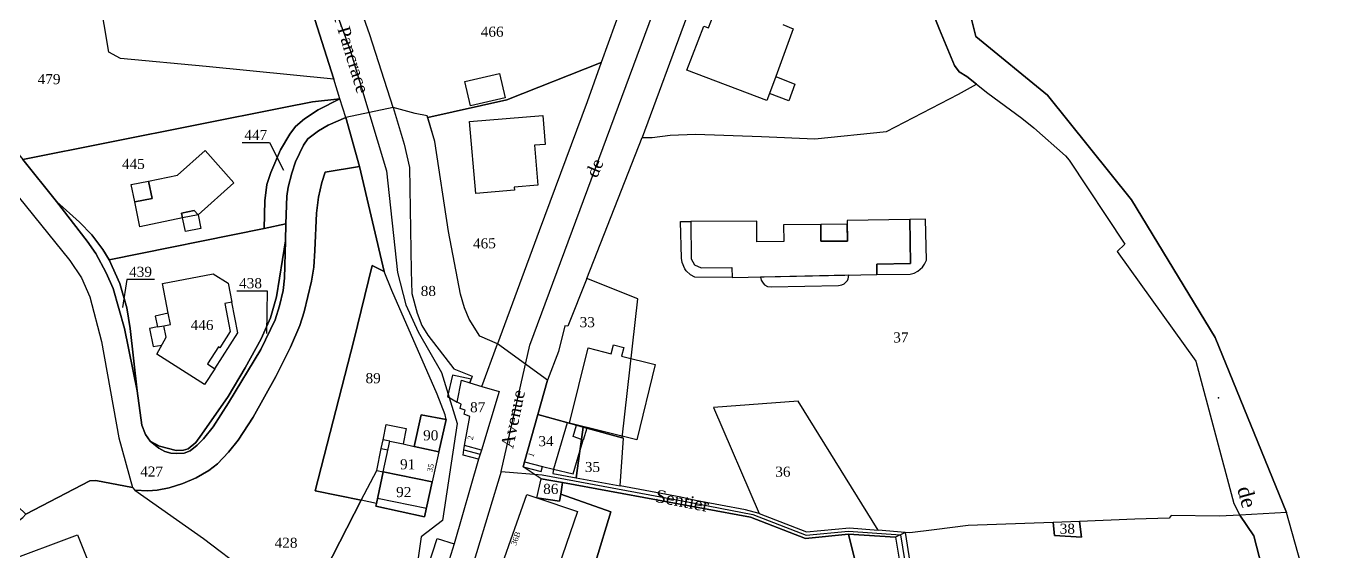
# Model space of a CAD drawing. Extents: x 1206848 to 1207690, y 6153902 to 6154624.
# Drawn here: x 1207283 to 1207542.4, y 6154335.7 to 6154439.9 of the extents above; entities that cross this region are included whole.
import ezdxf

# ---------------------------------------------------------------- set-up
doc = ezdxf.new("R2010")
doc.units = 0
doc.linetypes.add('CONTINU', pattern=[0])
doc.layers.get('0').update_dxf_attribs({"linetype": 'CONTINU'})
for name, color, linetype in [('1FLECHEFL', 7, 'CONTINU'), ('1LIEUDIT', 7, 'CONTINU'), ('1PARCELLE', 7, 'CONTINU'), ('1SECTION', 7, 'CONTINU'), ('1SUBDSECT', 7, 'CONTINU'), ('1TRONFLUV', 7, 'CONTINU'), ('1ZONCOMM', 7, 'CONTINU'), ('3BATIDUR', 7, 'CONTINU'), ('3BATILEGER', 7, 'CONTINU'), ('3CHEMIN', 7, 'CONTINU'), ('3FISCLINE', 7, 'CONTINUOUS'), ('3FLECHEPAR', 7, 'CONTINU'), ('3NUMVOIE', 7, 'CONTINU'), ('3PARCELLETEX', 7, 'CONTINU'), ('3SENTIER', 7, 'CONTINU'), ('3TOPOLINE', 7, 'CONTINU'), ('3TRONFLUVTEX', 7, 'CONTINU'), ('3ZONCOMMTEX', 7, 'CONTINU')]:
    doc.layers.add(name, color=color, linetype=linetype)
doc.styles.get("Standard").update_dxf_attribs({"font": 'Times New Roman'})

# ---------------------------------------------------------------- blocks, each defined once
blk = doc.blocks.new('FLECHRU1')
blk.add_point((0, 0))

msp = doc.modelspace()

# ---------------------------------------------------------------- linework, layer by layer
at = {"layer": '1LIEUDIT'}
for points in [[(1207339.58, 6154326.55), (1207349.5, 6154345.92), (1207340.35, 6154347.76), (1207348, 6154377.55), (1207351.68, 6154392.45), (1207354.03, 6154391.24), (1207349.13, 6154412.1), (1207346.45, 6154421.78), (1207345.24, 6154425.54), (1207344.03, 6154429.4), (1207333.29, 6154463.29), (1207327.75, 6154480.16), (1207320.72, 6154501.81), (1207320.05, 6154503.89), (1207315.59, 6154517.6), (1207311.59, 6154529.48), (1207310.13, 6154530.88), (1207313.57, 6154533.17), (1207263.89, 6154533.23)], [(1207466.76, 6154456.47), (1207471.4, 6154437.84), (1207485.62, 6154426.23), (1207502.26, 6154405.48), (1207518.89, 6154378.15), (1207533.02, 6154343.46), (1207523.76, 6154342.93), (1207519.75, 6154342.75), (1207510.16, 6154342.91), (1207509.78, 6154342.38), (1207502.93, 6154342.17), (1207491.98, 6154341.7), (1207486.78, 6154341.5), (1207469.87, 6154340.87), (1207463.17, 6154340.03), (1207458.32, 6154339.44), (1207457.36, 6154339.51), (1207455.45, 6154338.55), (1207446.14, 6154339.15), (1207437.6, 6154338.3), (1207426.68, 6154342.54), (1207389.4, 6154349.42), (1207385.17, 6154350.16), (1207385.17, 6154350.16), (1207381.59, 6154352.5), (1207381.85, 6154353.5), (1207384.49, 6154362.9), (1207386.46, 6154369.73), (1207376.54, 6154376.93), (1207373.03, 6154378.45), (1207370.93, 6154381.81), (1207369.95, 6154384.06), (1207369.2, 6154386.8), (1207366.83, 6154399.23), (1207364.09, 6154417.02), (1207362.58, 6154422.12), (1207360.17, 6154422.57), (1207355.79, 6154423.79), (1207346.45, 6154421.78), (1207345.24, 6154425.54), (1207344.03, 6154429.4), (1207333.29, 6154463.29)], [(1207542.43, 6154310.09), (1207533.02, 6154343.46), (1207523.76, 6154342.93), (1207519.75, 6154342.75), (1207510.16, 6154342.91), (1207509.78, 6154342.38), (1207502.93, 6154342.17), (1207491.98, 6154341.7), (1207486.78, 6154341.5), (1207469.87, 6154340.87), (1207463.17, 6154340.03), (1207458.32, 6154339.44), (1207457.36, 6154339.51), (1207455.45, 6154338.55), (1207446.14, 6154339.15), (1207437.6, 6154338.3), (1207426.68, 6154342.54), (1207389.4, 6154349.42), (1207385.17, 6154350.16), (1207385.17, 6154350.16), (1207381.59, 6154352.5), (1207381.85, 6154353.5), (1207384.49, 6154362.9), (1207386.46, 6154369.73), (1207376.54, 6154376.93), (1207373.03, 6154378.45), (1207370.93, 6154381.81), (1207369.95, 6154384.06), (1207369.2, 6154386.8), (1207366.83, 6154399.23), (1207364.09, 6154417.02), (1207362.58, 6154422.12), (1207360.17, 6154422.57), (1207355.79, 6154423.79), (1207346.45, 6154421.78), (1207349.13, 6154412.1), (1207354.03, 6154391.24), (1207351.68, 6154392.45), (1207348, 6154377.55), (1207340.35, 6154347.76), (1207349.5, 6154345.92), (1207339.58, 6154326.55)]]:
    msp.add_lwpolyline(points, dxfattribs=at)
at = {"layer": '1PARCELLE'}
for points in [[(1207362.58, 6154422.12), (1207360.17, 6154422.57), (1207355.79, 6154423.79), (1207351.16, 6154438.19), (1207350.02, 6154441.56), (1207340.42, 6154466.1), (1207347.31, 6154469.3), (1207372.13, 6154482.1), (1207377.62, 6154485.75), (1207387.04, 6154490.55), (1207388.79, 6154488.36), (1207398.43, 6154477.06), (1207409.32, 6154466.05), (1207401.27, 6154444.19), (1207397.11, 6154432.7), (1207397.09, 6154432.7), (1207378.35, 6154425.31), (1207362.67, 6154421.82), (1207362.58, 6154422.12)], [(1207254.82, 6154449.06), (1207259.19, 6154443.67), (1207272.28, 6154426.59), (1207279.88, 6154416.5), (1207282.34, 6154413.51), (1207334.1, 6154423.81), (1207339.83, 6154424.89), (1207345.24, 6154425.54), (1207344.03, 6154429.4), (1207327.41, 6154431.09), (1207318.75, 6154431.9), (1207301.74, 6154433.53), (1207299.44, 6154434.74), (1207298.48, 6154440.27), (1207298.18, 6154442.12), (1207297.7, 6154445.08), (1207297.24, 6154447.21), (1207296.86, 6154449.97), (1207296.31, 6154454.16), (1207295.72, 6154454.04), (1207294.03, 6154465.71), (1207254.82, 6154449.06)], [(1207304.36, 6154455.8), (1207333.29, 6154463.29), (1207344.03, 6154429.4), (1207327.41, 6154431.09), (1207318.75, 6154431.9), (1207301.74, 6154433.53), (1207299.44, 6154434.74), (1207298.48, 6154440.27), (1207298.18, 6154442.12), (1207297.7, 6154445.08), (1207297.24, 6154447.21), (1207296.86, 6154449.97), (1207296.31, 6154454.16), (1207302.75, 6154455.57), (1207304.36, 6154455.8)], [(1207278.13, 6154347.75), (1207270.77, 6154353.26), (1207262.08, 6154359.3), (1207256.94, 6154363.02), (1207248.99, 6154371.41), (1207236.23, 6154384.82), (1207251.8, 6154387.61), (1207257.41, 6154395.63), (1207257.98, 6154401.55), (1207251.71, 6154423.6), (1207249.53, 6154447.15), (1207250.03, 6154446.67), (1207260.09, 6154433.62), (1207277.17, 6154411.31), (1207291.69, 6154393.44), (1207294.02, 6154390.04), (1207295.67, 6154386.24), (1207297.93, 6154377.37), (1207301.41, 6154358.26), (1207304.08, 6154348.46), (1207296.82, 6154349.81), (1207295.62, 6154349.76), (1207282.97, 6154343.11), (1207278.13, 6154347.75)], [(1207373.03, 6154378.45), (1207370.93, 6154381.81), (1207369.95, 6154384.06), (1207369.2, 6154386.8), (1207366.83, 6154399.23), (1207364.09, 6154417.02), (1207362.67, 6154421.82), (1207378.35, 6154425.31), (1207397.09, 6154432.7), (1207397.11, 6154432.7), (1207394.28, 6154424.91), (1207384.79, 6154399.32), (1207376.54, 6154376.93), (1207373.03, 6154378.45)], [(1207405.19, 6154417.85), (1207407.21, 6154417.83), (1207410.8, 6154418.28), (1207415.83, 6154418.53), (1207428.89, 6154418.06), (1207439.45, 6154417.58), (1207453.72, 6154419.06), (1207467.96, 6154426.43), (1207471.56, 6154428.43), (1207473.77, 6154426.62), (1207480.55, 6154421.66), (1207482.89, 6154419.77), (1207489.2, 6154414.19), (1207489.93, 6154413.35), (1207500.99, 6154396.69), (1207499.44, 6154395.23), (1207515.05, 6154373.47), (1207522.6, 6154345.23), (1207523.76, 6154342.93), (1207519.75, 6154342.75), (1207510.16, 6154342.91), (1207509.78, 6154342.38), (1207502.93, 6154342.17), (1207491.98, 6154341.7), (1207486.78, 6154341.5), (1207469.87, 6154340.87), (1207463.17, 6154340.03), (1207458.32, 6154339.44), (1207457.36, 6154339.51), (1207452.01, 6154340), (1207436.19, 6154365.52), (1207419.37, 6154364.31), (1207428.45, 6154343.3), (1207425.7, 6154343.97), (1207415.8, 6154345.86), (1207412.89, 6154346.48), (1207400.87, 6154348.73), (1207401.52, 6154358.24), (1207401.27, 6154358.31), (1207404.37, 6154385.86), (1207394.23, 6154389.87), (1207405.19, 6154417.85)], [(1207282.34, 6154413.51), (1207289.03, 6154405.15), (1207293.62, 6154401.02), (1207296.03, 6154398.54), (1207298.24, 6154395.64), (1207299.5, 6154393.55), (1207330.24, 6154399.82), (1207330.37, 6154405.3), (1207330.75, 6154408.53), (1207331.57, 6154410.92), (1207333.48, 6154415.4), (1207335.3, 6154418.47), (1207336.44, 6154419.99), (1207338.22, 6154421.56), (1207340.93, 6154423.33), (1207345.24, 6154425.54), (1207339.83, 6154424.89), (1207334.1, 6154423.81), (1207282.34, 6154413.51)], [(1207334.55, 6154400.7), (1207334.75, 6154406.2), (1207334.99, 6154408), (1207335.74, 6154410.79), (1207336.47, 6154413.03), (1207338.05, 6154416.34), (1207338.92, 6154417.57), (1207340.98, 6154419.15), (1207342.9, 6154420.3), (1207346.45, 6154421.78), (1207345.24, 6154425.54), (1207340.93, 6154423.33), (1207338.22, 6154421.56), (1207336.44, 6154419.99), (1207335.3, 6154418.47), (1207333.48, 6154415.4), (1207331.57, 6154410.92), (1207330.75, 6154408.53), (1207330.37, 6154405.3), (1207330.24, 6154399.82), (1207334.55, 6154400.7)], [(1207371.01, 6154369.21), (1207373.43, 6154368.49), (1207376.54, 6154376.93), (1207373.03, 6154378.45), (1207370.93, 6154381.81), (1207369.95, 6154384.06), (1207369.2, 6154386.8), (1207366.83, 6154399.23), (1207364.09, 6154417.02), (1207362.58, 6154422.12), (1207360.17, 6154422.57), (1207355.79, 6154423.79), (1207358.01, 6154416.54), (1207359.05, 6154411.89), (1207359.36, 6154391.4), (1207359.5, 6154386.93), (1207360.56, 6154383), (1207361.51, 6154380.59), (1207362.72, 6154378.65), (1207367.85, 6154371.99), (1207371.49, 6154370.49), (1207371.01, 6154369.21)], [(1207289.03, 6154405.15), (1207295.14, 6154397.26), (1207296.83, 6154394.83), (1207298.92, 6154391.02), (1207300.26, 6154387.88), (1207302.55, 6154379.96), (1207305.02, 6154367.57), (1207303.63, 6154379.98), (1207302.99, 6154384.08), (1207301.57, 6154388.88), (1207299.5, 6154393.55), (1207298.24, 6154395.64), (1207296.03, 6154398.54), (1207293.62, 6154401.02), (1207289.03, 6154405.15)], [(1207305.02, 6154367.57), (1207305.98, 6154360.79), (1207306.72, 6154358.92), (1207307.63, 6154357.65), (1207309.45, 6154356.66), (1207312.8, 6154355.79), (1207314.23, 6154355.83), (1207315.16, 6154356.1), (1207316.65, 6154357.36), (1207317.89, 6154359.03), (1207323.12, 6154366.45), (1207326.44, 6154372.16), (1207329.63, 6154377.94), (1207331.46, 6154382.06), (1207332.71, 6154386.23), (1207334.47, 6154397.37), (1207334.55, 6154400.7), (1207330.24, 6154399.82), (1207299.5, 6154393.55), (1207301.57, 6154388.88), (1207302.99, 6154384.08), (1207303.63, 6154379.98), (1207305.02, 6154367.57)], [(1207307.63, 6154357.65), (1207309.31, 6154356.21), (1207310.52, 6154355.58), (1207311.7, 6154355.27), (1207312.79, 6154355.15), (1207314.39, 6154355.24), (1207315.53, 6154355.73), (1207316.92, 6154356.81), (1207318.17, 6154358.06), (1207320.11, 6154360.45), (1207323.16, 6154365.23), (1207329.6, 6154375.82), (1207332.42, 6154381.69), (1207333.29, 6154384.47), (1207333.98, 6154387.52), (1207334.27, 6154389.94), (1207334.47, 6154397.37), (1207332.71, 6154386.23), (1207331.46, 6154382.06), (1207329.63, 6154377.94), (1207326.44, 6154372.16), (1207323.12, 6154366.45), (1207317.89, 6154359.03), (1207316.65, 6154357.36), (1207315.16, 6154356.1), (1207314.23, 6154355.83), (1207312.8, 6154355.79), (1207309.45, 6154356.66), (1207307.63, 6154357.65)], [(1207349.5, 6154345.92), (1207352.57, 6154351.83), (1207353.46, 6154356.17), (1207353.82, 6154357.9), (1207354.41, 6154360.94), (1207358.42, 6154360.14), (1207357.8, 6154357.06), (1207359.99, 6154356.57), (1207361.39, 6154362.86), (1207366.33, 6154361.91), (1207366.15, 6154362.87), (1207364.57, 6154366.92), (1207355.55, 6154387.53), (1207354.03, 6154391.24), (1207351.68, 6154392.45), (1207348, 6154377.55), (1207340.35, 6154347.76), (1207349.5, 6154345.92)], [(1207401.27, 6154358.31), (1207404.37, 6154385.86), (1207394.23, 6154389.87), (1207390.49, 6154380.4), (1207389.9, 6154380.48), (1207388.61, 6154375.39), (1207386.46, 6154369.73), (1207384.49, 6154362.9), (1207392.2, 6154360.76), (1207393.54, 6154360.38), (1207394.21, 6154360.2), (1207401.27, 6154358.31)], [(1207371.01, 6154369.21), (1207373.43, 6154368.49), (1207376.84, 6154367.46), (1207373.36, 6154355.83), (1207373.1, 6154355.05), (1207372.77, 6154354.03), (1207369.7, 6154354.85), (1207369.85, 6154355.92), (1207369.99, 6154356.75), (1207371.03, 6154362.53), (1207369.92, 6154362.99), (1207370.08, 6154363.77), (1207369.14, 6154364.12), (1207369.29, 6154364.94), (1207368.53, 6154365.37), (1207369.41, 6154369.7), (1207371.01, 6154369.21)], [(1207452.01, 6154340), (1207436.19, 6154365.52), (1207419.37, 6154364.31), (1207428.45, 6154343.3), (1207437.79, 6154339.67), (1207446.37, 6154340.44), (1207452.01, 6154340)], [(1207359.99, 6154356.57), (1207364.9, 6154355.49), (1207366.33, 6154361.91), (1207361.39, 6154362.86), (1207359.99, 6154356.57)], [(1207392.13, 6154350.35), (1207392.87, 6154355.64), (1207393.19, 6154357.93), (1207393.54, 6154360.38), (1207392.2, 6154360.76), (1207384.49, 6154362.9), (1207381.85, 6154353.5), (1207381.59, 6154352.5), (1207385.15, 6154351.58), (1207385.46, 6154352.62), (1207387.64, 6154352.08), (1207387.48, 6154351.2), (1207392.13, 6154350.35)], [(1207363.58, 6154349.56), (1207353.86, 6154351.57), (1207352.52, 6154345.28), (1207349.5, 6154345.92), (1207352.57, 6154351.83), (1207353.46, 6154356.17), (1207353.82, 6154357.9), (1207354.41, 6154360.94), (1207358.42, 6154360.14), (1207357.8, 6154357.06), (1207359.99, 6154356.57), (1207364.9, 6154355.49), (1207363.58, 6154349.56)], [(1207400.87, 6154348.73), (1207401.52, 6154358.24), (1207401.27, 6154358.31), (1207394.21, 6154360.2), (1207393.54, 6154360.38), (1207393.19, 6154357.93), (1207392.87, 6154355.64), (1207392.13, 6154350.35), (1207400.87, 6154348.73)], [(1207363.58, 6154349.56), (1207353.86, 6154351.57), (1207352.52, 6154345.28), (1207352.41, 6154344.73), (1207362.03, 6154342.61), (1207363.58, 6154349.56)], [(1207389.4, 6154349.42), (1207389.1, 6154347.1), (1207388.83, 6154345.73), (1207384.34, 6154346.39), (1207385.17, 6154350.16), (1207389.4, 6154349.42)], [(1207449.9, 6154323.89), (1207441.44, 6154322.55), (1207446.04, 6154300.28), (1207390.1, 6154314.26), (1207399.03, 6154343.63), (1207389.1, 6154347.1), (1207389.4, 6154349.42), (1207426.68, 6154342.54), (1207437.6, 6154338.3), (1207446.14, 6154339.15), (1207449.9, 6154323.89)], [(1207389.1, 6154347.1), (1207399.03, 6154343.63), (1207390.1, 6154314.26), (1207371.96, 6154320.62), (1207374.75, 6154325.5), (1207382.31, 6154347.07), (1207384.34, 6154346.39), (1207388.83, 6154345.73), (1207389.1, 6154347.1)], [(1207523.76, 6154342.93), (1207519.75, 6154342.75), (1207510.16, 6154342.91), (1207509.78, 6154342.38), (1207502.93, 6154342.17), (1207491.98, 6154341.7), (1207492.36, 6154338.58), (1207487.02, 6154338.88), (1207486.78, 6154341.5), (1207469.87, 6154340.87), (1207463.17, 6154340.03), (1207458.32, 6154339.44), (1207457.36, 6154339.51), (1207459.98, 6154323.09), (1207462.25, 6154309.87), (1207463.77, 6154310.12), (1207464.5, 6154307.25), (1207531.05, 6154321.58), (1207530.31, 6154324.22), (1207526.53, 6154338.85), (1207523.76, 6154342.93)], [(1207491.98, 6154341.7), (1207486.78, 6154341.5), (1207487.02, 6154338.88), (1207492.36, 6154338.58), (1207491.98, 6154341.7)], [(1207364.27, 6154325.61), (1207361.84, 6154326.4), (1207362.88, 6154329.59), (1207361.81, 6154329.98), (1207364.52, 6154338.29), (1207367.94, 6154337.26), (1207364.27, 6154325.61)], [(1207457.7, 6154325.09), (1207449.9, 6154323.89), (1207446.14, 6154339.15), (1207455.45, 6154338.55), (1207457.7, 6154325.09)]]:
    msp.add_lwpolyline(points, close=True, dxfattribs=at)
for points in [[(1207414.03, 6154441.63), (1207405.19, 6154417.85), (1207407.21, 6154417.83), (1207410.8, 6154418.28), (1207415.83, 6154418.53), (1207428.89, 6154418.06), (1207439.45, 6154417.58), (1207453.72, 6154419.06), (1207467.96, 6154426.43), (1207471.56, 6154428.43), (1207469.6, 6154429.94), (1207468.12, 6154430.89), (1207467.15, 6154432.15), (1207464.22, 6154439.23), (1207460.72, 6154448.15)], [(1207277.17, 6154411.31), (1207291.69, 6154393.44), (1207294.02, 6154390.04), (1207295.67, 6154386.24), (1207297.93, 6154377.37), (1207301.41, 6154358.26), (1207304.08, 6154348.46), (1207304.08, 6154348.46), (1207304.59, 6154347.9), (1207307.17, 6154347.75), (1207309, 6154347.88), (1207311.36, 6154348.36), (1207314.1, 6154349.21), (1207316.73, 6154350.36), (1207319.24, 6154351.77), (1207320.96, 6154353.12), (1207323.16, 6154355.46), (1207325.05, 6154357.84), (1207328.03, 6154362.39), (1207332.55, 6154370.46), (1207335.48, 6154376.27), (1207337.32, 6154380.59), (1207338.15, 6154383.26), (1207339.6, 6154389.36), (1207340.07, 6154392.11), (1207340.3, 6154395.41), (1207340.6, 6154402.86), (1207341.01, 6154405.99), (1207341.7, 6154408.94), (1207342.35, 6154410.96), (1207349.13, 6154412.1), (1207346.45, 6154421.78), (1207342.9, 6154420.3), (1207340.98, 6154419.15), (1207338.92, 6154417.57), (1207338.05, 6154416.34), (1207336.47, 6154413.03), (1207335.74, 6154410.79), (1207334.99, 6154408), (1207334.75, 6154406.2), (1207334.55, 6154400.7), (1207334.47, 6154397.37), (1207334.27, 6154389.94), (1207333.98, 6154387.52), (1207333.29, 6154384.47), (1207332.42, 6154381.69), (1207329.6, 6154375.82), (1207323.16, 6154365.23), (1207320.11, 6154360.45), (1207318.17, 6154358.06), (1207316.92, 6154356.81), (1207315.53, 6154355.73), (1207314.39, 6154355.24), (1207312.79, 6154355.15), (1207311.7, 6154355.27), (1207310.52, 6154355.58), (1207309.31, 6154356.21), (1207307.63, 6154357.65), (1207306.72, 6154358.92), (1207305.98, 6154360.79), (1207305.02, 6154367.57), (1207302.55, 6154379.96), (1207300.26, 6154387.88), (1207298.92, 6154391.02), (1207296.83, 6154394.83), (1207295.14, 6154397.26), (1207289.03, 6154405.15), (1207282.34, 6154413.51)], [(1207339.58, 6154326.55), (1207349.5, 6154345.92), (1207349.5, 6154345.92), (1207340.35, 6154347.76), (1207348, 6154377.55), (1207351.68, 6154392.45), (1207354.03, 6154391.24), (1207349.13, 6154412.1), (1207342.35, 6154410.96), (1207341.7, 6154408.94), (1207341.01, 6154405.99), (1207340.6, 6154402.86), (1207340.3, 6154395.41), (1207340.07, 6154392.11), (1207339.6, 6154389.36), (1207338.15, 6154383.26), (1207337.32, 6154380.59), (1207335.48, 6154376.27), (1207332.55, 6154370.46), (1207328.03, 6154362.39), (1207325.05, 6154357.84), (1207323.16, 6154355.46), (1207320.96, 6154353.12), (1207319.24, 6154351.77), (1207316.73, 6154350.36), (1207314.1, 6154349.21), (1207311.36, 6154348.36), (1207309, 6154347.88), (1207307.17, 6154347.75), (1207304.59, 6154347.9), (1207318.19, 6154338.32), (1207326.71, 6154331.87)], [(1207259.89, 6154330.89), (1207274.89, 6154337.23), (1207277.19, 6154338.68), (1207282.34, 6154342.51), (1207282.97, 6154343.11), (1207295.62, 6154349.76), (1207296.82, 6154349.81), (1207304.08, 6154348.46), (1207304.59, 6154347.9), (1207318.19, 6154338.32), (1207326.71, 6154331.87)]]:
    msp.add_lwpolyline(points, dxfattribs=at)
at = {"layer": '1SECTION'}
msp.add_lwpolyline([(1207542.43, 6154310.09), (1207533.02, 6154343.46), (1207518.89, 6154378.15), (1207502.26, 6154405.48), (1207485.62, 6154426.23), (1207471.4, 6154437.84), (1207466.76, 6154456.47)], dxfattribs=at)
at = {"layer": '1SUBDSECT'}
msp.add_lwpolyline([(1207542.43, 6154310.09), (1207533.02, 6154343.46), (1207518.89, 6154378.15), (1207502.26, 6154405.48), (1207485.62, 6154426.23), (1207471.4, 6154437.84), (1207466.76, 6154456.47)], dxfattribs=at)
at = {"layer": '1TRONFLUV'}
for points in [[(1207542.43, 6154310.09), (1207533.02, 6154343.46), (1207518.89, 6154378.15), (1207502.26, 6154405.48), (1207485.62, 6154426.23), (1207471.4, 6154437.84), (1207466.76, 6154456.47)], [(1207460.72, 6154448.15), (1207464.22, 6154439.23), (1207467.15, 6154432.15), (1207468.12, 6154430.89), (1207469.6, 6154429.94), (1207471.56, 6154428.43), (1207473.77, 6154426.62), (1207480.55, 6154421.66), (1207482.89, 6154419.77), (1207489.2, 6154414.19), (1207489.93, 6154413.35), (1207500.99, 6154396.69), (1207499.44, 6154395.23), (1207515.05, 6154373.47), (1207522.6, 6154345.23), (1207523.76, 6154342.93), (1207526.53, 6154338.85), (1207530.31, 6154324.22)]]:
    msp.add_lwpolyline(points, dxfattribs=at)
at = {"layer": '1ZONCOMM'}
for points in [[(1207377.27, 6154351.59), (1207382.93, 6154376.68), (1207414.22, 6154460.98), (1207440.56, 6154523.18), (1207450.07, 6154539.98), (1207472.58, 6154566.47), (1207487.97, 6154582.67)], [(1207313.57, 6154533.17), (1207323.45, 6154503.86), (1207329.24, 6154484.22), (1207347.3, 6154435.13), (1207354.47, 6154411.25), (1207356.71, 6154391.05), (1207358.36, 6154384.66), (1207360.78, 6154379.33), (1207365.43, 6154371.22), (1207368.52, 6154361.12), (1207365.61, 6154341.87), (1207361.38, 6154338.66), (1207358.59, 6154319.22), (1207354.38, 6154306.51), (1207359.3, 6154303.56)], [(1207377.27, 6154351.59), (1207369.9, 6154327.39), (1207359.3, 6154303.56), (1207355.67, 6154295.4), (1207347.26, 6154245.32), (1207350.01, 6154196.48), (1207353.32, 6154183.42), (1207364.39, 6154151.2), (1207382.96, 6154098.43), (1207410.07, 6154017.19), (1207414.97, 6154004), (1207421.66, 6153985.8), (1207428, 6153968.4), (1207434.18, 6153950.58)], [(1207377.27, 6154351.59), (1207385.38, 6154350.91), (1207414.22, 6154345.6), (1207427.16, 6154343.05), (1207437.76, 6154339), (1207446.18, 6154339.8), (1207456.44, 6154339.04), (1207458.8, 6154324.79), (1207462.12, 6154305.7), (1207466.9, 6154293.49), (1207472.9, 6154281.65), (1207473.34, 6154280.07), (1207474.71, 6154273.8), (1207475.47, 6154271.53), (1207488.79, 6154270.51)]]:
    msp.add_lwpolyline(points, dxfattribs=at)
at = {"layer": '3BATIDUR'}
msp.add_lwpolyline([(1207433.11, 6154440.23), (1207435.19, 6154439.37), (1207431.72, 6154429.93), (1207435.52, 6154428.45), (1207434.32, 6154425.1), (1207430.48, 6154426.56), (1207429.98, 6154425.21), (1207414.1, 6154431.18), (1207414.1, 6154431.18), (1207417.47, 6154439.91), (1207418.35, 6154439.58), (1207420.24, 6154444.32)], dxfattribs=at)
for points in [[(1207372.21, 6154406.76), (1207370.99, 6154420.99), (1207385.5, 6154422.22), (1207386, 6154416.47), (1207383.85, 6154416.29), (1207384.55, 6154408.41), (1207379.85, 6154408), (1207379.9, 6154407.4), (1207372.21, 6154406.76)], [(1207318.51, 6154415.25), (1207324.22, 6154408.84), (1207317.11, 6154402.51), (1207316.35, 6154403.36), (1207313.86, 6154402.86), (1207314.06, 6154401.89), (1207305.57, 6154400.14), (1207304.57, 6154405.07), (1207307.98, 6154405.77), (1207307.28, 6154409.2), (1207313.03, 6154410.38), (1207318.51, 6154415.25)], [(1207414.87, 6154401.18), (1207414.93, 6154393.76), (1207415.58, 6154392.58), (1207416.89, 6154391.97), (1207423.02, 6154392.07), (1207423.1, 6154390.1), (1207451.79, 6154390.64), (1207451.75, 6154392.69), (1207458.45, 6154392.83), (1207458.29, 6154401.61), (1207445.9, 6154401.4), (1207445.92, 6154397.28), (1207440.67, 6154397.25), (1207440.65, 6154400.6), (1207433.26, 6154400.55), (1207433.29, 6154397.19), (1207427.98, 6154397.15), (1207427.95, 6154401.28), (1207414.87, 6154401.18)], [(1207320.42, 6154371.98), (1207318.42, 6154368.88), (1207308.97, 6154374.88), (1207310.76, 6154378.26), (1207310.33, 6154380.52), (1207311.63, 6154380.77), (1207311.2, 6154382.98), (1207310.06, 6154388.87), (1207320.13, 6154390.83), (1207323.06, 6154388.97), (1207323.81, 6154385.19), (1207322.41, 6154384.94), (1207323.51, 6154379.39), (1207321.44, 6154376.14), (1207321.19, 6154376.3), (1207318.98, 6154372.95), (1207320.42, 6154371.98)], [(1207390.81, 6154361.2), (1207394.51, 6154376.14), (1207399.09, 6154374.97), (1207399.56, 6154376.75), (1207401.58, 6154376.2), (1207401.12, 6154374.48), (1207407.82, 6154372.82), (1207404.14, 6154357.91), (1207390.81, 6154361.2)], [(1207371.01, 6154369.21), (1207371.27, 6154369.91), (1207367.59, 6154370.74), (1207366.63, 6154366.46), (1207368.53, 6154365.37), (1207369.41, 6154369.7), (1207371.01, 6154369.21)], [(1207369.99, 6154356.75), (1207371.03, 6154362.53), (1207369.92, 6154362.99), (1207370.08, 6154363.77), (1207369.14, 6154364.12), (1207369.29, 6154364.94), (1207368.53, 6154365.37), (1207369.41, 6154369.7), (1207371.01, 6154369.21), (1207373.43, 6154368.49), (1207376.84, 6154367.46), (1207373.36, 6154355.83), (1207369.99, 6154356.75)], [(1207359.99, 6154356.57), (1207361.39, 6154362.86), (1207366.33, 6154361.91), (1207364.9, 6154355.49), (1207359.99, 6154356.57)], [(1207392.87, 6154355.64), (1207393.19, 6154357.93), (1207391.53, 6154358.52), (1207392.2, 6154360.76), (1207384.49, 6154362.9), (1207381.85, 6154353.5), (1207385.46, 6154352.62), (1207387.64, 6154352.08), (1207391.54, 6154351.13), (1207392.87, 6154355.64)], [(1207353.86, 6154351.57), (1207355.15, 6154357.61), (1207353.82, 6154357.9), (1207354.41, 6154360.94), (1207358.42, 6154360.14), (1207357.8, 6154357.06), (1207359.99, 6154356.57), (1207364.9, 6154355.49), (1207363.58, 6154349.56), (1207353.86, 6154351.57)], [(1207393.52, 6154357.82), (1207393.19, 6154357.93), (1207392.87, 6154355.64), (1207393.52, 6154357.82)], [(1207353.86, 6154351.57), (1207363.58, 6154349.56), (1207362.03, 6154342.61), (1207352.41, 6154344.73), (1207352.52, 6154345.28), (1207353.86, 6154351.57)], [(1207374.75, 6154325.5), (1207382.31, 6154347.07), (1207384.34, 6154346.39), (1207392.42, 6154343.66), (1207384.9, 6154321.93), (1207374.75, 6154325.5)], [(1207491.98, 6154341.7), (1207486.78, 6154341.5), (1207487.02, 6154338.88), (1207492.36, 6154338.58), (1207491.98, 6154341.7)], [(1207266.39, 6154322.49), (1207264.2, 6154328.2), (1207293.19, 6154339.06), (1207295.45, 6154333.44), (1207266.39, 6154322.49)], [(1207361.84, 6154326.4), (1207362.88, 6154329.59), (1207361.81, 6154329.98), (1207364.52, 6154338.29), (1207367.94, 6154337.26), (1207364.27, 6154325.61), (1207361.84, 6154326.4)]]:
    msp.add_lwpolyline(points, close=True, dxfattribs=at)
at = {"layer": '3BATILEGER'}
for points in [[(1207371.19, 6154424.11), (1207370.06, 6154428.93), (1207376.93, 6154430.55), (1207378.06, 6154425.73), (1207371.19, 6154424.11)], [(1207307.28, 6154409.2), (1207307.98, 6154405.77), (1207304.57, 6154405.07), (1207303.86, 6154408.5), (1207307.28, 6154409.2)], [(1207313.86, 6154402.86), (1207316.35, 6154403.36), (1207317.11, 6154402.51), (1207314.06, 6154401.89), (1207313.86, 6154402.86)], [(1207414.87, 6154401.18), (1207414.93, 6154393.76), (1207415.58, 6154392.58), (1207416.89, 6154391.97), (1207423.02, 6154392.07), (1207423.1, 6154390.1), (1207415.68, 6154390.17), (1207414.81, 6154390.63), (1207413.95, 6154391.37), (1207413.65, 6154391.78), (1207413.12, 6154393.04), (1207412.99, 6154393.91), (1207412.85, 6154401.16), (1207414.87, 6154401.18)], [(1207440.65, 6154400.6), (1207440.67, 6154397.25), (1207445.92, 6154397.28), (1207445.9, 6154400.63), (1207440.65, 6154400.6)], [(1207451.75, 6154392.69), (1207451.79, 6154390.64), (1207458.41, 6154390.75), (1207459.17, 6154390.95), (1207459.9, 6154391.31), (1207460.84, 6154392.14), (1207461.24, 6154392.7), (1207461.59, 6154393.54), (1207461.43, 6154401.66), (1207458.29, 6154401.61), (1207458.45, 6154392.83), (1207451.75, 6154392.69)], [(1207428.72, 6154390.17), (1207428.84, 6154389.53), (1207429.19, 6154388.92), (1207429.47, 6154388.65), (1207430.06, 6154388.32), (1207430.79, 6154388.2), (1207444.14, 6154388.46), (1207444.85, 6154388.6), (1207445.29, 6154388.82), (1207445.93, 6154389.5), (1207446.08, 6154389.84), (1207446.2, 6154390.55), (1207428.72, 6154390.17)], [(1207320.42, 6154371.98), (1207325.01, 6154379.09), (1207323.81, 6154385.19), (1207322.41, 6154384.94), (1207323.51, 6154379.39), (1207321.44, 6154376.14), (1207321.19, 6154376.3), (1207318.98, 6154372.95), (1207320.42, 6154371.98)], [(1207311.2, 6154382.98), (1207308.6, 6154382.4), (1207309.04, 6154380.28), (1207310.33, 6154380.52), (1207311.63, 6154380.77), (1207311.2, 6154382.98)], [(1207393.19, 6154357.93), (1207391.53, 6154358.52), (1207392.2, 6154360.76), (1207393.54, 6154360.38), (1207393.19, 6154357.93)], [(1207393.52, 6154357.82), (1207393.19, 6154357.93), (1207393.54, 6154360.38), (1207394.21, 6154360.2), (1207393.52, 6154357.82)]]:
    msp.add_lwpolyline(points, close=True, dxfattribs=at)
at = {"layer": '3CHEMIN'}
msp.add_lwpolyline([(1207369.85, 6154355.92), (1207373.1, 6154355.05)], dxfattribs=at)
at = {"layer": '3FISCLINE'}
for points in [[(1207431.72, 6154429.93), (1207430.48, 6154426.56)], [(1207309.04, 6154380.28), (1207307.49, 6154379.97), (1207308.24, 6154376.41), (1207309.94, 6154376.69)], [(1207390.35, 6154361.27), (1207387.64, 6154352.08)], [(1207355.15, 6154357.61), (1207357.8, 6154357.06)], [(1207353.46, 6154356.17), (1207354.77, 6154355.88)], [(1207352.57, 6154351.83), (1207353.86, 6154351.57)], [(1207352.74, 6154346.33), (1207362.41, 6154344.3)]]:
    msp.add_lwpolyline(points, dxfattribs=at)
at = {"layer": '3FLECHEPAR'}
for points in [[(1207325.85, 6154416.86), (1207331.31, 6154416.85), (1207334.04, 6154411.33)], [(1207308.45, 6154389.69), (1207302.99, 6154389.7), (1207302.11, 6154384.15)], [(1207324.78, 6154387.45), (1207330.82, 6154387.44), (1207330.69, 6154378.98)]]:
    msp.add_lwpolyline(points, dxfattribs=at)
at = {"layer": '3SENTIER'}
msp.add_lwpolyline([(1207372.77, 6154354.03), (1207367.94, 6154337.26)], dxfattribs=at)
at = {"layer": '3TOPOLINE'}
msp.add_lwpolyline([(1207317.11, 6154402.51), (1207317.66, 6154399.81), (1207314.61, 6154399.19), (1207314.06, 6154401.89)], dxfattribs=at)

# ---------------------------------------------------------------- block references
at = {"layer": '1FLECHEFL', "rotation": 283.7}
msp.add_blockref('FLECHRU1', (1207519.55, 6154366.21), dxfattribs=at)

# ---------------------------------------------------------------- texts
at = {"layer": '3NUMVOIE'}
for s, rotation, p in [('2', 77.4, (1207371.61, 6154357.77)), ('1', 70.3, (1207383.58, 6154354.35)), ('35', 75.9, (1207363.56, 6154351.39)), ('36B', 69.7, (1207380.17, 6154336.83))]:
    msp.add_text(s, height=1.1, rotation=rotation, dxfattribs=at).set_placement(p)
at = {"layer": '3PARCELLETEX'}
for s, p in [('466', (1207373.2, 6154437.82)), ('479', (1207285.3, 6154428.42)), ('447', (1207326.31, 6154417.36)), ('445', (1207302.02, 6154411.6)), ('439', (1207303.44, 6154390.2)), ('438', (1207325.26, 6154387.95)), ('88', (1207361.29, 6154386.41)), ('33', (1207392.82, 6154380.22)), ('446', (1207315.65, 6154379.66)), ('37', (1207455.03, 6154377.19)), ('89', (1207350.34, 6154369.11)), ('87', (1207371.08, 6154363.35)), ('90', (1207361.77, 6154357.78)), ('34', (1207384.64, 6154356.63)), ('91', (1207357.18, 6154352.03)), ('427', (1207305.64, 6154350.59)), ('35', (1207393.85, 6154351.5)), ('36', (1207431.63, 6154350.57)), ('92', (1207356.41, 6154346.53)), ('86', (1207385.58, 6154347.15)), ('38', (1207488.05, 6154339.25)), ('428', (1207332.31, 6154336.47))]:
    msp.add_text(s, height=2, dxfattribs=at).set_placement(p)
msp.add_text('465', height=2, rotation=1, dxfattribs=at).set_placement((1207371.68, 6154395.81))
at = {"layer": '3TRONFLUVTEX'}
msp.add_text('de', height=3, rotation=285.2, dxfattribs=at).set_placement((1207523.22, 6154348.22))
at = {"layer": '3ZONCOMMTEX'}
for s, rotation, p in [('Saint-Pancrace', 286.9, (1207342.12, 6154448.02)), ('de', 67.1, (1207396.25, 6154409.67)), ('Avenue', 78.2, (1207379.6, 6154356.01)), ('Sentier', 349, (1207407.71, 6154345.6))]:
    msp.add_text(s, height=2.5, rotation=rotation, dxfattribs=at).set_placement(p)

doc.saveas('drawing.dxf')
